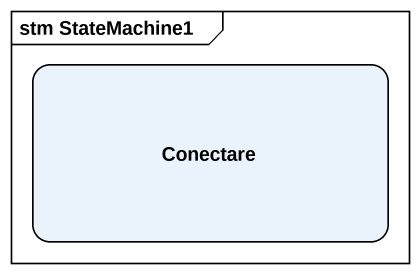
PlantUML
@startuml
mainframe stm StateMachine1
hide empty description
state Conectare
@enduml
